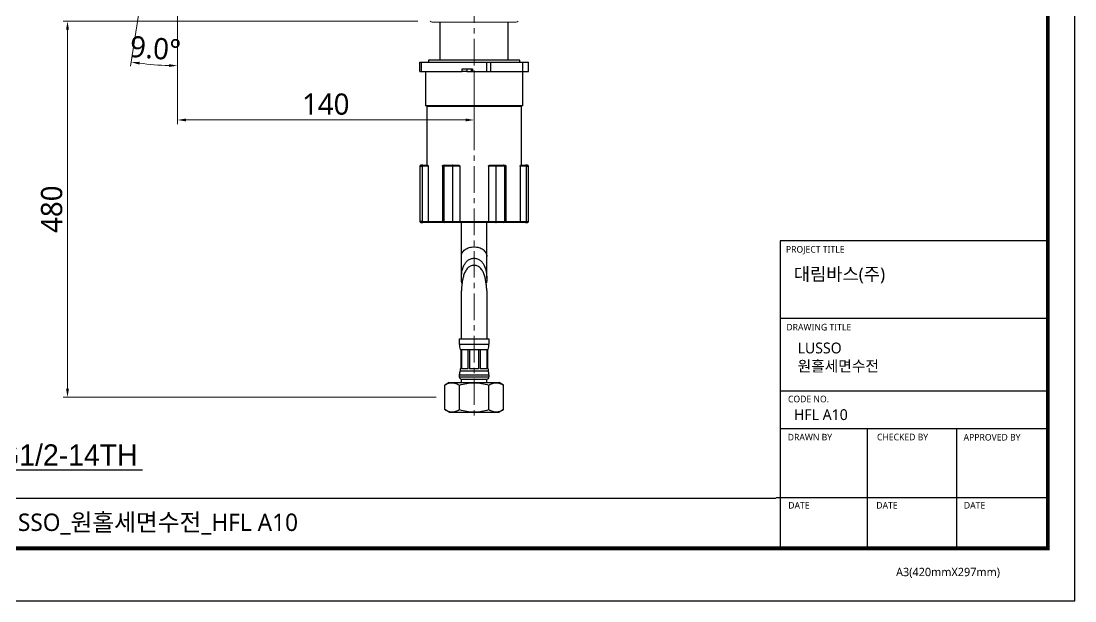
# Model space of a CAD drawing. Extents: x 1661 to 2451, y 0 to 579.
# Drawn here: x 1953.4 to 2450.6, y 0 to 273.3 of the extents above; entities that cross this region are included whole.
import ezdxf
from ezdxf import colors
from ezdxf.entities.mleader import LeaderData, LeaderLine
from ezdxf.math import Vec2, Vec3

# ---------------------------------------------------------------- set-up
doc = ezdxf.new("R2010")
doc.units = 0
doc.header["$LTSCALE"] = 10
doc.header["$MEASUREMENT"] = 0
doc.header["$PDMODE"] = 3
doc.header["$PDSIZE"] = -10
doc.linetypes.add('CENTER', pattern=[2, 1.25, -0.25, 0.25, -0.25])
doc.layers.get('0').update_dxf_attribs({"linetype": 'CONTINUOUS'})
doc.layers.get('DEFPOINTS').update_dxf_attribs({"linetype": 'CONTINUOUS'})
for name, color, linetype in [('1', 7, 'CONTINUOUS'), ('BODY', 7, 'CONTINUOUS'), ('DEF_LAYER_ASSEM_MEMBER', 7, 'CONTINUOUS')]:
    doc.layers.add(name, color=color, linetype=linetype)
doc.styles.add('Daelim Dimension', font='NanumGothic.ttf')
doc.styles.get("Standard").update_dxf_attribs({"font": 'GulimChe.ttf'})
doc.dimstyles.new('DEFAULT', dxfattribs={"dimscale": 2, "dimtxt": 2, "dimasz": 2, "dimexe": 0, "dimexo": 2, "dimgap": 1, "dimtad": 1, "dimdec": 0, "dimzin": 9, "dimdsep": 46, "dimtxsty": 'Daelim Dimension', "dimcen": 0.5, "dimclrd": 5, "dimclre": 5, "dimclrt": 256, "dimadec": 1, "dimazin": 0, "dimtfac": 1, "dimtdec": 0, "dimtix": 1, "dimtmove": 0, "dimatfit": 3, "dimfxl": 1, "dimtolj": 1, "dimtzin": 1, "dimlwd": 9, "dimlwe": 9, "dimarcsym": 0})

# ---------------------------------------------------------------- blocks, each defined once
blk = doc.blocks.new('*D2')
at = {"color": 5, "lineweight": 9, "ltscale": 0.5, "transparency": 16777216}
for p, q in [((2027.15, 387.94), (2027.15, 224.68)), ((2167.15, 249.97), (2167.15, 224.68)), ((2031.15, 226.68), (2163.15, 226.68))]:
    blk.add_line(p, q, dxfattribs=at)
at = {"color": 5, "ltscale": 0.5, "transparency": 16777216}
for points in [[(2031.15, 227.34), (2031.15, 226.01), (2027.15, 226.68)], [(2163.15, 227.34), (2163.15, 226.01), (2167.15, 226.68)]]:
    blk.add_solid(points, dxfattribs=at)
at = {"layer": 'DEFPOINTS', "color": 0, "ltscale": 0.5, "transparency": 16777216}
for p in [(2027.15, 391.94), (2167.15, 253.97), (2167.15, 226.68)]:
    blk.add_point(p, dxfattribs=at)
at = {"color": 7, "ltscale": 0.5, "transparency": 16777216, "insert": (2097.15, 234.09), "char_height": 10, "attachment_point": 5, "style": 'Daelim Dimension'}
blk.add_mtext('\\A1;140', dxfattribs=at)
blk = doc.blocks.new('*D3')
at = {"color": 5, "lineweight": 9, "ltscale": 0.5, "transparency": 16777216}
for p, q in [((2027.15, 387.14), (2027.15, 250.28)), ((2025.67, 382.59), (2004.99, 252.02))]:
    blk.add_line(p, q, dxfattribs=at)
blk.add_arc((2027.15, 391.94), 139.66, 262.641, 268.359, dxfattribs=at)
at = {"color": 5, "ltscale": 0.5, "transparency": 16777216}
for points in [[(2009.17, 252.77), (2009.36, 254.09), (2005.3, 254)], [(2023.16, 253), (2023.14, 251.67), (2027.15, 252.28)]]:
    blk.add_solid(points, dxfattribs=at)
at = {"layer": 'DEFPOINTS', "color": 0, "ltscale": 0.5, "transparency": 16777216}
for p in [(2030.26, 411.59), (2027.15, 391.94), (2027.15, 391.14), (2026.3, 386.54), (2012.55, 253.04)]:
    blk.add_point(p, dxfattribs=at)
at = {"color": 7, "ltscale": 0.5, "transparency": 16777216, "insert": (2016.8, 260.39), "char_height": 10, "attachment_point": 5, "rotation": 355.5, "style": 'Daelim Dimension'}
blk.add_mtext('\\A1;9.0°', dxfattribs=at)
blk = doc.blocks.new('*D6')
at = {"color": 5, "lineweight": 9, "ltscale": 0.5, "transparency": 16777216}
for p, q in [((2140.65, 273.28), (1973.32, 273.28)), ((1975.32, 99.96), (1975.32, 269.28)), ((2149.29, 95.96), (1973.32, 95.96))]:
    blk.add_line(p, q, dxfattribs=at)
at = {"color": 5, "ltscale": 0.5, "transparency": 16777216}
for points in [[(1974.65, 269.28), (1975.98, 269.28), (1975.32, 273.28)], [(1974.65, 99.96), (1975.98, 99.96), (1975.32, 95.96)]]:
    blk.add_solid(points, dxfattribs=at)
at = {"layer": 'DEFPOINTS', "color": 0, "ltscale": 0.5, "transparency": 16777216}
for p in [(1975.32, 273.28), (2144.65, 273.28), (2153.29, 95.96)]:
    blk.add_point(p, dxfattribs=at)
at = {"color": 7, "ltscale": 0.5, "transparency": 16777216, "insert": (1967.87, 184.62), "char_height": 10, "attachment_point": 5, "rotation": 90, "style": 'Daelim Dimension'}
blk.add_mtext('\\A1;480', dxfattribs=at)

msp = doc.modelspace()

# ---------------------------------------------------------------- linework, layer by layer
at = {"ltscale": 0.5}
for p, q in [((2151.15, 254.92), (2151.15, 272.78)), ((2183.15, 254.92), (2183.15, 272.78)), ((2173.12, 146.22), (2173.12, 123.46))]:
    msp.add_line(p, q, dxfattribs=at)
at = {"color": 7, "ltscale": 0.5}
msp.add_line((2173.12, 162.34), (2173.12, 178.37), dxfattribs=at)
at = {"color": 5, "ltscale": 40}
for p, q in [((2437.78, 169.65), (2311.54, 169.65)), ((2437.78, 133.17), (2311.54, 133.17)), ((2437.78, 133.17), (2311.54, 133.17)), ((2437.78, 98.84), (2311.54, 98.84)), ((2437.78, 98.84), (2311.54, 98.84)), ((2437.78, 81.14), (2311.54, 81.14)), ((2437.78, 81.14), (2311.54, 81.14)), ((2352.55, 81.14), (2352.55, 24.78)), ((2394.63, 81.14), (2394.63, 24.78)), ((2437.78, 48.58), (2309.55, 48.58)), ((2437.78, 48.58), (2312.53, 48.58)), ((2437.78, 24.78), (2329.6, 24.78))]:
    msp.add_line(p, q, dxfattribs=at)
at = {"color": 5, "ltscale": 0.5}
msp.add_line((2311.54, 169.65), (2311.54, 24.02), dxfattribs=at)
at = {"color": 5}
msp.add_line((1673.38, 48.49), (2309.4, 48.49), dxfattribs=at)
at = {"ltscale": 0.5}
msp.add_lwpolyline([(1660.68, 0), (2450.56, 0), (2450.56, 578.76), (1660.68, 578.76)], close=True, dxfattribs=at)
at = {"color": 5, "linetype": 'ByBlock', "lineweight": 200, "const_width": 1.82}
msp.add_lwpolyline([(1673.38, 24.78), (2437.78, 24.78), (2437.78, 565.32), (1673.38, 565.32)], close=True, dxfattribs=at)
at = {"layer": '1', "color": 7, "linetype": 'Continuous', "lineweight": 18}
msp.add_line((2147.4, 272.78), (2186.9, 272.78), dxfattribs=at)
at = {"layer": '1', "color": 7, "linetype": 'Continuous', "lineweight": -3}
for p, q in [((2141.5, 253.97), (2142.29, 253.97)), ((2141.5, 249.47), (2141.5, 253.97)), ((2142.29, 253.97), (2173.11, 253.97)), ((2142.29, 249.47), (2142.29, 253.97)), ((2167.15, 254.87), (2145.55, 254.87)), ((2145.55, 254.87), (2145.55, 253.97)), ((2188.75, 254.87), (2167.15, 254.87)), ((2173.11, 253.97), (2175.02, 253.97)), ((2173.11, 249.47), (2173.11, 253.97)), ((2175.02, 253.97), (2190.1, 253.97)), ((2175.02, 249.47), (2175.02, 253.97)), ((2188.75, 253.97), (2188.75, 254.87)), ((2190.1, 253.97), (2192.8, 253.97)), ((2190.1, 249.47), (2190.1, 253.97)), ((2192.8, 249.47), (2192.8, 253.97)), ((2141.5, 249.47), (2142.29, 249.47)), ((2142.29, 249.47), (2161.52, 249.47)), ((2144.2, 249.47), (2144.2, 233.27)), ((2161.52, 250.82), (2166.36, 250.82)), ((2161.52, 249.47), (2161.52, 250.82)), ((2163.76, 249.47), (2161.52, 249.47)), ((2163.76, 250.82), (2163.76, 249.47)), ((2163.76, 249.47), (2165.7, 249.47)), ((2165.7, 250.82), (2165.7, 249.47)), ((2165.7, 249.47), (2166.36, 249.47)), ((2166.36, 250.82), (2166.36, 249.47)), ((2166.36, 249.47), (2173.11, 249.47)), ((2173.11, 249.47), (2175.02, 249.47)), ((2175.02, 249.47), (2190.1, 249.47)), ((2190.1, 249.47), (2192.8, 249.47)), ((2190.1, 233.27), (2190.1, 249.47)), ((2167.15, 233.27), (2144.2, 233.27)), ((2189.42, 233), (2144.87, 233)), ((2144.87, 233), (2144.87, 205.37)), ((2190.1, 233.27), (2167.15, 233.27)), ((2189.42, 205.37), (2189.42, 233)), ((2141.57, 204.92), (2142.67, 204.92)), ((2141.57, 204.92), (2141.57, 178.82)), ((2142.96, 205.37), (2142.02, 205.37)), ((2142.67, 204.92), (2142.67, 178.82)), ((2145.38, 204.92), (2142.67, 204.92)), ((2142.96, 205.37), (2145.24, 205.37)), ((2145.38, 204.92), (2145.38, 178.82)), ((2152.84, 204.92), (2152.17, 204.92)), ((2152.17, 204.92), (2152.17, 178.82)), ((2152.72, 205.37), (2153.28, 205.37)), ((2152.84, 204.92), (2152.84, 178.82)), ((2156.97, 204.92), (2152.84, 204.92)), ((2153.28, 205.37), (2156.83, 205.37)), ((2156.83, 205.37), (2159.66, 205.37)), ((2160.36, 204.92), (2156.97, 204.92)), ((2156.97, 204.92), (2156.97, 178.82)), ((2160.36, 204.92), (2160.36, 178.82)), ((2173.94, 204.92), (2173.94, 178.82)), ((2177.32, 204.92), (2173.94, 204.92)), ((2174.63, 205.37), (2177.47, 205.37)), ((2177.32, 204.92), (2177.32, 178.82)), ((2181.46, 204.92), (2177.32, 204.92)), ((2177.47, 205.37), (2181.01, 205.37)), ((2181.01, 205.37), (2181.58, 205.37)), ((2182.13, 204.92), (2181.46, 204.92)), ((2181.46, 204.92), (2181.46, 178.82)), ((2182.13, 204.92), (2182.13, 178.82)), ((2191.63, 204.92), (2188.92, 204.92)), ((2188.92, 204.92), (2188.92, 178.82)), ((2189.06, 205.37), (2191.34, 205.37)), ((2192.28, 205.37), (2191.34, 205.37)), ((2191.63, 204.92), (2192.73, 204.92)), ((2191.63, 204.92), (2191.63, 178.82)), ((2192.73, 178.82), (2192.73, 204.92)), ((2142.67, 178.82), (2141.57, 178.82)), ((2142.02, 178.37), (2142.96, 178.37)), ((2142.67, 178.82), (2145.38, 178.82)), ((2145.79, 178.37), (2142.96, 178.37)), ((2145.38, 178.82), (2152.17, 178.82)), ((2152.59, 178.37), (2145.79, 178.37)), ((2152.17, 178.82), (2152.84, 178.82)), ((2153.28, 178.37), (2152.59, 178.37)), ((2152.84, 178.82), (2156.97, 178.82)), ((2156.83, 178.37), (2153.28, 178.37)), ((2160.35, 178.37), (2156.83, 178.37)), ((2156.97, 178.82), (2160.36, 178.82)), ((2173.95, 178.37), (2160.35, 178.37)), ((2160.36, 178.82), (2173.94, 178.82)), ((2173.94, 178.82), (2177.32, 178.82)), ((2177.47, 178.37), (2173.95, 178.37)), ((2177.32, 178.82), (2181.46, 178.82)), ((2181.01, 178.37), (2177.47, 178.37)), ((2181.71, 178.37), (2181.01, 178.37)), ((2181.46, 178.82), (2182.13, 178.82)), ((2188.51, 178.37), (2181.71, 178.37)), ((2182.13, 178.82), (2188.92, 178.82)), ((2191.34, 178.37), (2188.51, 178.37)), ((2188.92, 178.82), (2191.63, 178.82)), ((2191.34, 178.37), (2192.28, 178.37)), ((2191.63, 178.82), (2192.73, 178.82))]:
    msp.add_line(p, q, dxfattribs=at)
at = {"layer": '1', "color": 7, "linetype": 'Continuous', "lineweight": 18}
for centre, start, end in [((2147.4, 274.03), 216.8719, 270), ((2186.9, 274.03), 270, 323.1281)]:
    msp.add_arc(centre, 1.25, start, end, dxfattribs=at)
at = {"layer": '1', "color": 7, "linetype": 'Continuous', "lineweight": -3}
for centre, radius, start, end in [((2145.14, 233), 0.27, 90, 180), ((2189.15, 233), 0.27, 0, 90), ((2142.02, 204.92), 0.45, 90, 180), ((2192.28, 204.92), 0.45, 0, 90), ((2142.02, 178.82), 0.45, 180, 270), ((2192.28, 178.82), 0.45, 270, 0)]:
    msp.add_arc(centre, radius, start, end, dxfattribs=at)
for centre, major_axis, ratio, start_param, end_param in [((2142.96, 204.92), (0, -0.45), 0.652821, 3.141593, 4.712389), ((2153.28, 204.92), (0, -0.45), 0.982435, 3.141593, 4.712389), ((2156.83, 204.92), (0, -0.45), 0.329614, 1.570796, 3.141593), ((2177.47, 204.92), (0, -0.45), 0.329614, 3.141593, 4.712389), ((2181.01, 204.92), (0, -0.45), 0.982435, 1.570796, 3.141593), ((2191.34, 204.92), (0, 0.45), 0.652821, 4.712389, 6.283185), ((2142.96, 178.82), (0, -0.45), 0.652821, 4.712389, 6.283185), ((2153.28, 178.82), (0, -0.45), 0.982435, 4.712389, 6.283185), ((2156.83, 178.82), (0, -0.45), 0.329614, 0, 1.570796), ((2177.47, 178.82), (0, 0.45), 0.329614, 1.570796, 3.141593), ((2181.01, 178.82), (0, 0.45), 0.982435, 3.141593, 4.712389), ((2191.34, 178.82), (0, 0.45), 0.652821, 3.141593, 4.712389)]:
    msp.add_ellipse(centre, major_axis=major_axis, ratio=ratio, start_param=start_param, end_param=end_param, dxfattribs=at)
for points, knots in [([(2145.24, 205.37), (2145.24, 205.37), (2145.25, 205.37), (2145.27, 205.36), (2145.27, 205.36), (2145.29, 205.34), (2145.3, 205.33), (2145.31, 205.31), (2145.31, 205.3), (2145.32, 205.29), (2145.32, 205.28), (2145.33, 205.26), (2145.34, 205.24), (2145.35, 205.19), (2145.36, 205.16), (2145.36, 205.13), (2145.37, 205.12), (2145.37, 205.1), (2145.37, 205.1), (2145.37, 205.07), (2145.37, 205.05), (2145.38, 205.02), (2145.38, 205), (2145.38, 204.96), (2145.38, 204.94), (2145.38, 204.92)], [0, 0, 0, 0, 0.125, 0.125, 0.25, 0.25, 0.375, 0.375, 0.4375, 0.4375, 0.5, 0.5, 0.625, 0.625, 0.75, 0.75, 0.78125, 0.78125, 0.8125, 0.8125, 0.875, 0.875, 0.9375, 0.9375, 1, 1, 1, 1]), ([(2152.17, 204.92), (2152.17, 204.94), (2152.18, 204.96), (2152.18, 204.99), (2152.18, 205), (2152.19, 205.02), (2152.19, 205.03), (2152.2, 205.05), (2152.2, 205.07), (2152.22, 205.1), (2152.22, 205.1), (2152.23, 205.12), (2152.23, 205.13), (2152.26, 205.16), (2152.28, 205.19), (2152.32, 205.22), (2152.33, 205.24), (2152.35, 205.26), (2152.37, 205.26), (2152.41, 205.29), (2152.43, 205.3), (2152.48, 205.32), (2152.49, 205.33), (2152.52, 205.34), (2152.53, 205.34), (2152.58, 205.36), (2152.6, 205.36), (2152.66, 205.37), (2152.69, 205.37), (2152.72, 205.37)], [0, 0, 0, 0, 0.0625, 0.0625, 0.09375, 0.09375, 0.125, 0.125, 0.1875, 0.1875, 0.21875, 0.21875, 0.25, 0.25, 0.375, 0.375, 0.4375, 0.4375, 0.5, 0.5, 0.625, 0.625, 0.6875, 0.6875, 0.75, 0.75, 0.875, 0.875, 1, 1, 1, 1]), ([(2159.66, 205.37), (2159.7, 205.37), (2159.74, 205.37), (2159.81, 205.36), (2159.85, 205.36), (2159.92, 205.34), (2159.95, 205.33), (2160.01, 205.31), (2160.02, 205.3), (2160.06, 205.29), (2160.08, 205.28), (2160.13, 205.26), (2160.16, 205.24), (2160.22, 205.19), (2160.25, 205.16), (2160.28, 205.13), (2160.28, 205.12), (2160.3, 205.1), (2160.3, 205.1), (2160.32, 205.07), (2160.33, 205.05), (2160.34, 205.02), (2160.35, 205), (2160.36, 204.96), (2160.36, 204.94), (2160.36, 204.92)], [0, 0, 0, 0, 0.125, 0.125, 0.25, 0.25, 0.375, 0.375, 0.4375, 0.4375, 0.5, 0.5, 0.625, 0.625, 0.75, 0.75, 0.78125, 0.78125, 0.8125, 0.8125, 0.875, 0.875, 0.9375, 0.9375, 1, 1, 1, 1]), ([(2173.94, 204.92), (2173.94, 204.94), (2173.94, 204.96), (2173.95, 204.99), (2173.95, 205), (2173.96, 205.02), (2173.96, 205.03), (2173.97, 205.05), (2173.98, 205.07), (2174, 205.1), (2174, 205.1), (2174.01, 205.12), (2174.02, 205.13), (2174.05, 205.16), (2174.08, 205.19), (2174.12, 205.22), (2174.14, 205.24), (2174.17, 205.26), (2174.19, 205.26), (2174.24, 205.29), (2174.27, 205.3), (2174.33, 205.32), (2174.34, 205.33), (2174.38, 205.34), (2174.4, 205.34), (2174.45, 205.36), (2174.49, 205.36), (2174.56, 205.37), (2174.6, 205.37), (2174.63, 205.37)], [0, 0, 0, 0, 0.0625, 0.0625, 0.09375, 0.09375, 0.125, 0.125, 0.1875, 0.1875, 0.21875, 0.21875, 0.25, 0.25, 0.375, 0.375, 0.4375, 0.4375, 0.5, 0.5, 0.625, 0.625, 0.6875, 0.6875, 0.75, 0.75, 0.875, 0.875, 1, 1, 1, 1]), ([(2181.58, 205.37), (2181.61, 205.37), (2181.64, 205.37), (2181.69, 205.36), (2181.72, 205.36), (2181.78, 205.34), (2181.81, 205.33), (2181.85, 205.31), (2181.86, 205.3), (2181.89, 205.29), (2181.91, 205.28), (2181.94, 205.26), (2181.97, 205.24), (2182.02, 205.19), (2182.04, 205.16), (2182.06, 205.13), (2182.07, 205.12), (2182.08, 205.1), (2182.08, 205.1), (2182.09, 205.07), (2182.1, 205.05), (2182.11, 205.02), (2182.12, 205), (2182.12, 204.96), (2182.13, 204.94), (2182.13, 204.92)], [0, 0, 0, 0, 0.125, 0.125, 0.25, 0.25, 0.375, 0.375, 0.4375, 0.4375, 0.5, 0.5, 0.625, 0.625, 0.75, 0.75, 0.78125, 0.78125, 0.8125, 0.8125, 0.875, 0.875, 0.9375, 0.9375, 1, 1, 1, 1]), ([(2188.92, 204.92), (2188.92, 204.94), (2188.92, 204.96), (2188.92, 204.99), (2188.92, 205), (2188.92, 205.02), (2188.92, 205.03), (2188.92, 205.05), (2188.93, 205.07), (2188.93, 205.1), (2188.93, 205.1), (2188.93, 205.12), (2188.93, 205.13), (2188.94, 205.16), (2188.95, 205.19), (2188.96, 205.22), (2188.96, 205.24), (2188.97, 205.26), (2188.97, 205.26), (2188.98, 205.29), (2188.99, 205.3), (2189, 205.32), (2189, 205.33), (2189.01, 205.34), (2189.01, 205.34), (2189.03, 205.36), (2189.03, 205.36), (2189.05, 205.37), (2189.05, 205.37), (2189.06, 205.37)], [0, 0, 0, 0, 0.0625, 0.0625, 0.09375, 0.09375, 0.125, 0.125, 0.1875, 0.1875, 0.21875, 0.21875, 0.25, 0.25, 0.375, 0.375, 0.4375, 0.4375, 0.5, 0.5, 0.625, 0.625, 0.6875, 0.6875, 0.75, 0.75, 0.875, 0.875, 1, 1, 1, 1]), ([(2145.79, 178.37), (2145.78, 178.37), (2145.78, 178.37), (2145.76, 178.37), (2145.76, 178.37), (2145.74, 178.38), (2145.72, 178.38), (2145.7, 178.38), (2145.69, 178.39), (2145.66, 178.39), (2145.65, 178.4), (2145.61, 178.42), (2145.59, 178.43), (2145.56, 178.45), (2145.54, 178.46), (2145.52, 178.48), (2145.5, 178.5), (2145.49, 178.52), (2145.47, 178.54), (2145.46, 178.56), (2145.44, 178.59), (2145.42, 178.62), (2145.41, 178.65), (2145.41, 178.66), (2145.4, 178.67), (2145.4, 178.68), (2145.4, 178.7), (2145.39, 178.72), (2145.38, 178.76), (2145.38, 178.79), (2145.38, 178.82)], [0, 0, 0, 0, 0.03125, 0.03125, 0.0625, 0.0625, 0.125, 0.125, 0.1875, 0.1875, 0.25, 0.25, 0.375, 0.375, 0.4375, 0.4375, 0.5, 0.5625, 0.5625, 0.625, 0.625, 0.75, 0.75, 0.78125, 0.78125, 0.8125, 0.8125, 0.875, 0.875, 1, 1, 1, 1]), ([(2152.59, 178.37), (2152.58, 178.37), (2152.57, 178.37), (2152.56, 178.37), (2152.55, 178.37), (2152.53, 178.38), (2152.52, 178.38), (2152.5, 178.38), (2152.48, 178.39), (2152.46, 178.39), (2152.44, 178.4), (2152.41, 178.42), (2152.38, 178.43), (2152.35, 178.45), (2152.34, 178.46), (2152.32, 178.48), (2152.3, 178.5), (2152.28, 178.52), (2152.26, 178.54), (2152.25, 178.56), (2152.23, 178.59), (2152.22, 178.62), (2152.2, 178.65), (2152.2, 178.66), (2152.2, 178.67), (2152.19, 178.68), (2152.19, 178.7), (2152.18, 178.72), (2152.18, 178.76), (2152.17, 178.79), (2152.17, 178.82)], [0, 0, 0, 0, 0.03125, 0.03125, 0.0625, 0.0625, 0.125, 0.125, 0.1875, 0.1875, 0.25, 0.25, 0.375, 0.375, 0.4375, 0.4375, 0.5, 0.5625, 0.5625, 0.625, 0.625, 0.75, 0.75, 0.78125, 0.78125, 0.8125, 0.8125, 0.875, 0.875, 1, 1, 1, 1]), ([(2160.36, 178.82), (2160.36, 178.79), (2160.36, 178.76), (2160.36, 178.72), (2160.36, 178.7), (2160.36, 178.68), (2160.36, 178.67), (2160.36, 178.66), (2160.36, 178.65), (2160.36, 178.62), (2160.36, 178.59), (2160.36, 178.56), (2160.36, 178.54), (2160.36, 178.52), (2160.36, 178.5), (2160.36, 178.48), (2160.36, 178.46), (2160.35, 178.45), (2160.35, 178.43), (2160.35, 178.42), (2160.35, 178.4), (2160.35, 178.39), (2160.35, 178.39), (2160.35, 178.38), (2160.35, 178.38), (2160.35, 178.38), (2160.35, 178.37), (2160.35, 178.37), (2160.35, 178.37), (2160.35, 178.37), (2160.35, 178.37)], [0, 0, 0, 0, 0.125, 0.125, 0.1875, 0.1875, 0.21875, 0.21875, 0.25, 0.25, 0.375, 0.375, 0.4375, 0.4375, 0.5, 0.5625, 0.5625, 0.625, 0.625, 0.75, 0.75, 0.8125, 0.8125, 0.875, 0.875, 0.9375, 0.9375, 0.96875, 0.96875, 1, 1, 1, 1]), ([(2173.94, 178.82), (2173.94, 178.79), (2173.94, 178.76), (2173.94, 178.72), (2173.94, 178.7), (2173.94, 178.68), (2173.94, 178.67), (2173.94, 178.66), (2173.94, 178.65), (2173.94, 178.62), (2173.94, 178.59), (2173.94, 178.56), (2173.94, 178.54), (2173.94, 178.52), (2173.94, 178.5), (2173.94, 178.48), (2173.94, 178.46), (2173.94, 178.45), (2173.94, 178.43), (2173.94, 178.42), (2173.95, 178.4), (2173.95, 178.39), (2173.95, 178.39), (2173.95, 178.38), (2173.95, 178.38), (2173.95, 178.38), (2173.95, 178.37), (2173.95, 178.37), (2173.95, 178.37), (2173.95, 178.37), (2173.95, 178.37)], [0, 0, 0, 0, 0.125, 0.125, 0.1875, 0.1875, 0.21875, 0.21875, 0.25, 0.25, 0.375, 0.375, 0.4375, 0.4375, 0.5, 0.5625, 0.5625, 0.625, 0.625, 0.75, 0.75, 0.8125, 0.8125, 0.875, 0.875, 0.9375, 0.9375, 0.96875, 0.96875, 1, 1, 1, 1]), ([(2182.13, 178.82), (2182.13, 178.79), (2182.12, 178.76), (2182.11, 178.72), (2182.11, 178.7), (2182.1, 178.68), (2182.1, 178.67), (2182.1, 178.66), (2182.1, 178.65), (2182.08, 178.62), (2182.07, 178.59), (2182.05, 178.56), (2182.04, 178.54), (2182.02, 178.52), (2182, 178.5), (2181.98, 178.48), (2181.96, 178.46), (2181.95, 178.45), (2181.91, 178.43), (2181.89, 178.42), (2181.85, 178.4), (2181.84, 178.39), (2181.82, 178.39), (2181.8, 178.38), (2181.78, 178.38), (2181.76, 178.38), (2181.74, 178.37), (2181.74, 178.37), (2181.72, 178.37), (2181.72, 178.37), (2181.71, 178.37)], [0, 0, 0, 0, 0.125, 0.125, 0.1875, 0.1875, 0.21875, 0.21875, 0.25, 0.25, 0.375, 0.375, 0.4375, 0.4375, 0.5, 0.5625, 0.5625, 0.625, 0.625, 0.75, 0.75, 0.8125, 0.8125, 0.875, 0.875, 0.9375, 0.9375, 0.96875, 0.96875, 1, 1, 1, 1]), ([(2188.92, 178.82), (2188.92, 178.79), (2188.91, 178.76), (2188.91, 178.72), (2188.9, 178.7), (2188.9, 178.68), (2188.89, 178.67), (2188.89, 178.66), (2188.89, 178.65), (2188.87, 178.62), (2188.86, 178.59), (2188.84, 178.56), (2188.83, 178.54), (2188.81, 178.52), (2188.79, 178.5), (2188.77, 178.48), (2188.75, 178.46), (2188.74, 178.45), (2188.71, 178.43), (2188.69, 178.42), (2188.65, 178.4), (2188.64, 178.39), (2188.61, 178.39), (2188.6, 178.38), (2188.57, 178.38), (2188.56, 178.38), (2188.54, 178.37), (2188.54, 178.37), (2188.52, 178.37), (2188.52, 178.37), (2188.51, 178.37)], [0, 0, 0, 0, 0.125, 0.125, 0.1875, 0.1875, 0.21875, 0.21875, 0.25, 0.25, 0.375, 0.375, 0.4375, 0.4375, 0.5, 0.5625, 0.5625, 0.625, 0.625, 0.75, 0.75, 0.8125, 0.8125, 0.875, 0.875, 0.9375, 0.9375, 0.96875, 0.96875, 1, 1, 1, 1])]:
    msp.add_open_spline(points, degree=3, knots=knots, dxfattribs=at)
at = {"layer": 'BODY', "color": 1, "linetype": 'CENTER', "lineweight": 5}
msp.add_line((2167.15, 484.89), (2167.15, 86.77), dxfattribs=at)
at = {"layer": 'DEF_LAYER_ASSEM_MEMBER', "color": 7, "linetype": 'Continuous'}
for p, q in [((2161.12, 151.93), (2161.12, 178.37)), ((2173.12, 151.93), (2173.12, 162.34)), ((2161.12, 123.46), (2161.12, 146.23)), ((2160.15, 123.46), (2174.15, 123.46)), ((2160.15, 123.46), (2160.15, 120.96)), ((2160.15, 120.96), (2174.15, 120.96)), ((2174.15, 123.46), (2174.15, 120.96)), ((2160.55, 118.46), (2173.75, 118.46)), ((2160.9, 118.46), (2160.9, 109.46)), ((2161.23, 118.46), (2161.23, 109.46)), ((2164.24, 118.46), (2164.24, 109.46)), ((2165.03, 118.46), (2165.03, 109.46)), ((2169.27, 118.46), (2169.27, 109.46)), ((2170.06, 118.46), (2170.06, 109.46)), ((2173.07, 118.46), (2173.07, 109.46)), ((2173.4, 118.46), (2173.4, 109.46)), ((2160.9, 109.46), (2160.55, 109.46)), ((2160.55, 109.46), (2160.55, 108.46)), ((2164.24, 109.46), (2161.23, 109.46)), ((2169.27, 109.46), (2165.03, 109.46)), ((2173.07, 109.46), (2170.06, 109.46)), ((2173.75, 109.46), (2173.4, 109.46)), ((2173.75, 109.46), (2173.75, 108.46)), ((2160.15, 106.5), (2174.15, 106.5)), ((2160.15, 106.5), (2160.15, 105.66)), ((2160.15, 105.66), (2174.15, 105.66)), ((2160.55, 108.46), (2173.75, 108.46)), ((2161.15, 104.46), (2173.15, 104.46)), ((2161.15, 102.96), (2161.15, 104.46)), ((2173.15, 102.96), (2173.15, 104.46)), ((2174.15, 106.5), (2174.15, 105.66)), ((2155.37, 102.96), (2153.29, 101.76)), ((2153.29, 90.16), (2153.29, 101.76)), ((2155.37, 102.96), (2178.93, 102.96)), ((2160.22, 90.16), (2160.22, 101.76)), ((2174.08, 90.16), (2174.08, 101.76)), ((2181, 101.76), (2178.93, 102.96)), ((2181, 90.16), (2181, 101.76)), ((2155.37, 88.96), (2153.29, 90.16)), ((2181, 90.16), (2178.93, 88.96)), ((2155.37, 88.96), (2178.93, 88.96))]:
    msp.add_line(p, q, dxfattribs=at)
for centre, radius, start, end in [((2168.15, 120.96), 8, 180, 198.1949), ((2166.15, 120.96), 8, 341.8051, 0), ((2165.15, 106.5), 5, 156.9261, 180), ((2161.35, 105.66), 1.2, 180, 270), ((2172.95, 105.66), 1.2, 279.4706, 0), ((2169.15, 106.5), 5, 0, 23.0739), ((2156.76, 94.23), 5.14, 268.9772, 270.0075), ((2177.54, 94.23), 5.14, 270.0094, 271.0224), ((2177.44, 94.99), 5.91, 282.0867, 283.6552)]:
    msp.add_arc(centre, radius, start, end, dxfattribs=at)
for points, start_tangent, end_tangent in [([(2161.12, 162.34), (2161.23, 163.23), (2161.57, 164.08), (2162.87, 165.56), (2164.82, 166.54), (2167.12, 166.89)], (0, 1), (1, 0)), ([(2167.12, 166.89), (2169.41, 166.54), (2171.36, 165.56), (2172.66, 164.08), (2173, 163.23), (2173.12, 162.34)], (1, 0), (0, -1)), ([(2161.12, 151.92), (2161.4, 155.04), (2162.31, 158.03), (2163.11, 159.38), (2164.2, 160.5), (2165.57, 161.25), (2167.12, 161.51)], (-0.000092, 1), (1, 0)), ([(2167.12, 161.51), (2168.66, 161.25), (2170.04, 160.5), (2171.13, 159.38), (2171.92, 158.03), (2172.84, 155.04), (2173.12, 151.92)], (1, 0), (-0.0001, -1)), ([(2167.12, 158.12), (2165.33, 157.72), (2163.88, 156.61), (2162.86, 155.08), (2162.19, 153.38), (2161.74, 151.6), (2161.43, 149.78), (2161.23, 147.96), (2161.15, 147.05), (2161.12, 146.22)], (-1, 0), (-0.000658, -1)), ([(2173.12, 146.22), (2173.08, 147.06), (2173.01, 147.96), (2172.8, 149.78), (2172.49, 151.6), (2172.05, 153.38), (2171.37, 155.08), (2170.36, 156.61), (2168.9, 157.72), (2167.12, 158.12)], (-0.001329, 0.999999), (-1, 0)), ([(2161.42, 149.7), (2161.26, 150.15), (2161.18, 150.71), (2161.13, 151.31), (2161.12, 151.92)], (-0.504838, 0.863214), (-0.000092, 1)), ([(2173.12, 151.92), (2173.1, 151.31), (2173.06, 150.71), (2172.97, 150.15), (2172.81, 149.7)], (-0.0001, -1), (-0.50591, -0.862586)), ([(2153.29, 101.76), (2153.87, 102.07), (2155.63, 102.71)], (0.866025, 0.5), (0.977907, 0.209042)), ([(2155.63, 102.71), (2156.79, 102.83), (2157.95, 102.7), (2160.22, 101.76)], (0.977907, 0.209042), (0.865926, -0.500171)), ([(2160.22, 101.76), (2163.65, 102.54), (2167.15, 102.83), (2170.65, 102.54), (2174.08, 101.76)], (0.960758, 0.277389), (0.960758, -0.277389)), ([(2174.08, 101.76), (2175.79, 102.54), (2177.54, 102.83), (2179.29, 102.54), (2181, 101.76)], (0.865926, 0.500171), (0.866025, -0.5)), ([(2153.29, 90.16), (2154.96, 89.39), (2156.66, 89.09)], (0.866025, -0.5), (0.999841, -0.017841)), ([(2156.76, 89.09), (2158.51, 89.38), (2160.22, 90.16)], (1, 0.000141), (0.865926, 0.500171)), ([(2160.22, 90.16), (2163.65, 89.38), (2167.15, 89.09), (2170.65, 89.38), (2174.08, 90.16)], (0.960758, -0.277389), (0.960758, 0.277389)), ([(2174.08, 90.16), (2175.79, 89.38), (2177.54, 89.09)], (0.865926, -0.500171), (1, 0.000155)), ([(2178.83, 89.25), (2179.38, 89.41), (2181, 90.16)], (0.971755, 0.235992), (0.866025, 0.5)), ([(2177.63, 89.09), (2178.67, 89.21)], (0.999841, 0.017834), (0.977851, 0.209303))]:
    msp.add_spline(points, degree=3, dxfattribs=dict(at, start_tangent=start_tangent, end_tangent=end_tangent))

# ---------------------------------------------------------------- texts
at = {"color": 5, "ltscale": 40, "style": 'Daelim Dimension'}
for s, height, p in [('PROJECT TITLE', 3.1171, (2314.22, 164.16)), ('DRAWING TITLE', 3.1171, (2314.42, 127.47)), ('CODE NO.', 3.117, (2315.2, 93.6)), ('DRAWN BY', 3.117, (2315.08, 75.63)), ('CHECKED BY', 3.117, (2357.19, 75.68)), ('APPROVED BY', 3.1171, (2398.04, 75.58)), ('DATE', 3.117, (2315.32, 43.5)), ('DATE', 3.117, (2356.86, 43.5)), ('DATE', 3.117, (2398.18, 43.5)), ('A3(420mmX297mm)', 3.9341, (2366.18, 11.66))]:
    msp.add_text(s, height=height, dxfattribs=at).set_placement(p)
at = {"attachment_point": 1, "style": 'Daelim Dimension'}
for s, insert, char_height, width in [('대림바스(주)', (2317.92, 157.12), 6.11, 98.2071), (' LUSSO\\P 원홀세면수전 ', (2317.98, 121.76), 5.101, 85.8447), ('HFL A10', (2317.98, 90.34), 5.101, 85.8447)]:
    msp.add_mtext(s, dxfattribs=dict(at, insert=insert, char_height=char_height, width=width))
at = {"color": 2, "insert": (1815.19, 41.16), "char_height": 8.198, "width": 362.8925, "attachment_point": 1, "style": 'Daelim Dimension'}
msp.add_mtext('대림바스(주) Single lever_LUSSO_원홀세면수전_HFL A10', dxfattribs=at)

# ---------------------------------------------------------------- dimensions: what is measured, and where the dimension line sits
at = {"color": 5, "ltscale": 0.5}
dim = msp.add_angular_dim_2l(base=(2012.55, 253.04), line1=((2026.3, 386.54), (2030.26, 411.59)), line2=((2027.15, 391.94), (2027.15, 391.14)), dimstyle='DEFAULT', override={"dimtxt": 5, "dimexe": 1, "dimclrt": 7}, dxfattribs=at)
dim.commit()
dim.dimension.update_dxf_attribs({"geometry": '*D3', "text_midpoint": (2016.8, 260.39)})
dim = msp.add_linear_dim(base=(2167.15, 226.68), p1=(2027.15, 391.94), p2=(2167.15, 253.97), dimstyle='DEFAULT', override={"dimtxt": 5, "dimexe": 1, "dimclrt": 7}, dxfattribs=at)
dim.commit()
dim.dimension.update_dxf_attribs({"geometry": '*D2', "text_midpoint": (2097.15, 234.09)})
dim = msp.add_linear_dim(base=(1975.32, 273.28), p1=(2153.29, 95.96), p2=(2144.65, 273.28), angle=90, text='480', dimstyle='DEFAULT', override={"dimtxt": 5, "dimexe": 1, "dimclrt": 7}, dxfattribs=at)
dim.commit()
dim.dimension.update_dxf_attribs({"geometry": '*D6', "text_midpoint": (1967.87, 184.62)})

# ---------------------------------------------------------------- leaders
at = {"ltscale": 0.5}
ml = msp.add_multileader_mtext('Standard', dxfattribs=at)
ml.set_content('{\\f나눔고딕|b0|i0|c129|p50;G1/2-14TH}', color=256)
ml.set_leader_properties(color=5)
ml.build(insert=Vec2(0, 0))
ml.multileader.update_dxf_attribs({"text_left_attachment_type": 6, "text_right_attachment_type": 6, "dogleg_length": 0.36, "arrow_head_size": 5})
ctx = ml.context
ctx.base_point, ctx.char_height, ctx.arrow_head_size, ctx.landing_gap_size, ctx.plane_origin = Vec3(1942.1, 61.79), 10, 5, 0.09, Vec3(1926.56, 87.89)
ctx.left_attachment, ctx.right_attachment = 6, 6
notes = []
notes.append((ctx, [(0, (1, 1, 0), (1941.74, 61.79), (1, 0), 0.36, [(0, [(1925.74, 89.44)], 0, [])])]))
ctx.mtext.insert, ctx.mtext.flow_direction = Vec3(1942.19, 73.79), 5
for ctx, leaders in notes:
    for number, flags, end, landing, length, lines in leaders:
        leader = LeaderData()
        leader.index, (leader.has_last_leader_line, leader.has_dogleg_vector, leader.attachment_direction) = number, flags
        leader.last_leader_point, leader.dogleg_vector, leader.dogleg_length = Vec3(end), Vec3(landing), length
        for number, points, colour, breaks in lines:
            line = LeaderLine()
            line.index, line.vertices, line.color, line.breaks = number, Vec3.list(points), colors.encode_raw_color(colour), breaks
            leader.lines.append(line)
        ctx.leaders.append(leader)

doc.saveas('drawing.dxf')
